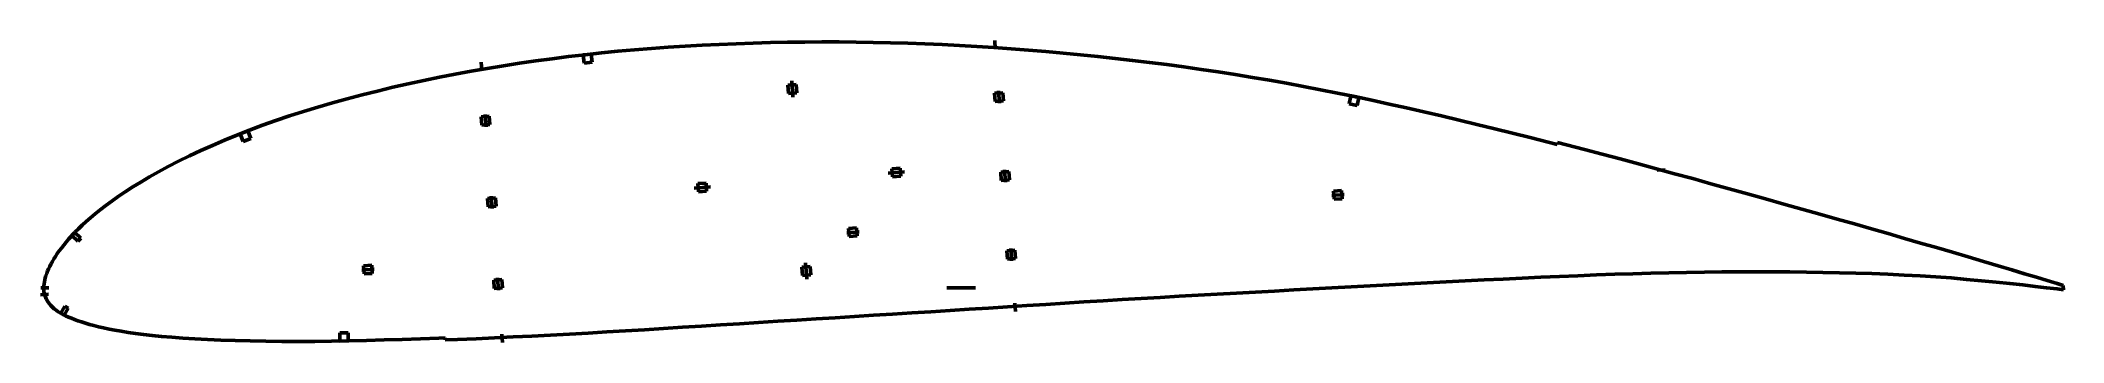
# Model space of a CAD drawing. Header units: metres. Extents: x -369 to 615, y -27 to 120.
import ezdxf

# ---------------------------------------------------------------- set-up
doc = ezdxf.new("R2010")
doc.units = ezdxf.units.M
for name, color, linetype, lineweight in [('FoilLayer', 1, 'Continuous', 50), ('StringerLayer', 1, 'Continuous', 50), ('SubLayer', 1, 'Continuous', 50)]:
    doc.layers.add(name, color=color, linetype=linetype, lineweight=lineweight)

msp = doc.modelspace()

# ---------------------------------------------------------------- linework, layer by layer
at = {"layer": 'FoilLayer'}
for p, q in [((-39.01, 118.3), (-47.29, 117.89)), ((-30.71, 118.65), (-39.01, 118.3)), ((-22.4, 118.94), (-30.71, 118.65)), ((-14.07, 119.16), (-22.4, 118.94)), ((-5.73, 119.33), (-14.07, 119.16)), ((2.62, 119.45), (-5.73, 119.33)), ((10.97, 119.5), (2.62, 119.45)), ((19.32, 119.5), (10.97, 119.5)), ((27.67, 119.43), (19.32, 119.5)), ((36.02, 119.3), (27.67, 119.43)), ((44.39, 119.11), (36.02, 119.3)), ((52.76, 118.87), (44.39, 119.11)), ((61.13, 118.56), (52.76, 118.87)), ((69.52, 118.2), (61.13, 118.56)), ((77.91, 117.77), (69.52, 118.2)), ((-136.07, 109.14), (-143.96, 107.93)), ((-128.16, 110.29), (-136.07, 109.14)), ((-120.21, 111.37), (-128.16, 110.29)), ((-112.24, 112.38), (-120.21, 111.37)), ((-104.25, 113.32), (-112.24, 112.38)), ((-96.25, 114.18), (-104.25, 113.32)), ((-88.22, 114.96), (-96.25, 114.18)), ((-80.13, 115.67), (-88.22, 114.96)), ((-71.99, 116.31), (-80.13, 115.67)), ((-63.8, 116.89), (-71.99, 116.31)), ((-55.56, 117.42), (-63.8, 116.89)), ((-47.29, 117.89), (-55.56, 117.42)), ((86.32, 117.29), (77.91, 117.77)), ((94.73, 116.76), (86.32, 117.29)), ((103.15, 116.16), (94.73, 116.76)), ((111.59, 115.52), (103.15, 116.16)), ((120.02, 114.82), (111.59, 115.52)), ((128.46, 114.06), (120.02, 114.82)), ((136.9, 113.26), (128.46, 114.06)), ((145.32, 112.41), (136.9, 113.26)), ((153.73, 111.5), (145.32, 112.41)), ((162.11, 110.54), (153.73, 111.5)), ((170.47, 109.53), (162.11, 110.54)), ((178.82, 108.46), (170.47, 109.53)), ((187.16, 107.33), (178.82, 108.46)), ((-190.31, 99.15), (-197.82, 97.44)), ((-182.73, 100.79), (-190.31, 99.15)), ((-175.08, 102.36), (-182.73, 100.79)), ((-167.38, 103.85), (-175.08, 102.36)), ((-159.62, 105.28), (-167.38, 103.85)), ((-151.82, 106.64), (-159.62, 105.28)), ((-143.96, 107.93), (-151.82, 106.64)), ((195.5, 106.15), (187.16, 107.33)), ((203.82, 104.91), (195.5, 106.15)), ((212.13, 103.62), (203.82, 104.91)), ((220.43, 102.27), (212.13, 103.62)), ((228.72, 100.86), (220.43, 102.27)), ((237.01, 99.4), (228.72, 100.86)), ((245.3, 97.86), (237.01, 99.4)), ((-227.17, 89.85), (-234.26, 87.81)), ((-219.95, 91.84), (-227.17, 89.85)), ((-212.63, 93.78), (-219.95, 91.84)), ((-205.26, 95.65), (-212.63, 93.78)), ((-197.82, 97.44), (-205.26, 95.65)), ((253.61, 96.27), (245.3, 97.86)), ((261.94, 94.63), (253.61, 96.27)), ((270.28, 92.92), (261.94, 94.63)), ((278.64, 91.16), (270.28, 92.92)), ((287.03, 89.33), (278.64, 91.16)), ((295.46, 87.45), (287.03, 89.33)), ((-261.11, 79.02), (-267.46, 76.66)), ((-254.61, 81.33), (-261.11, 79.02)), ((-247.97, 83.56), (-254.61, 81.33)), ((-241.19, 85.72), (-247.97, 83.56)), ((-234.26, 87.81), (-241.19, 85.72)), ((303.94, 85.5), (295.46, 87.45)), ((312.49, 83.5), (303.94, 85.5)), ((321.1, 81.46), (312.49, 83.5)), ((329.74, 79.39), (321.1, 81.46)), ((338.38, 77.29), (329.74, 79.39)), ((-285.58, 69.21), (-291.26, 66.65)), ((-279.72, 71.74), (-285.58, 69.21)), ((-273.67, 74.22), (-279.72, 71.74)), ((-267.46, 76.66), (-273.67, 74.22)), ((347.02, 75.15), (338.38, 77.29)), ((355.67, 72.98), (347.02, 75.15)), ((364.33, 70.77), (355.67, 72.98)), ((368.7, 69.64), (364.33, 70.77)), ((368.97, 70.66), (368.7, 69.64)), ((373.28, 69.55), (368.97, 70.66)), ((381.99, 67.27), (373.28, 69.55)), ((-302, 61.46), (-307.01, 58.89)), ((-296.74, 64.06), (-302, 61.46)), ((-291.26, 66.65), (-296.74, 64.06)), ((390.72, 64.97), (381.99, 67.27)), ((399.47, 62.63), (390.72, 64.97)), ((408.24, 60.27), (399.47, 62.63)), ((417.04, 57.87), (408.24, 60.27)), ((-320.39, 51.39), (-324.3, 48.99)), ((-316.21, 53.85), (-320.39, 51.39)), ((-311.75, 56.35), (-316.21, 53.85)), ((-307.01, 58.89), (-311.75, 56.35)), ((425.87, 55.45), (417.04, 57.87)), ((434.73, 53.02), (425.87, 55.45)), ((443.59, 50.57), (434.73, 53.02)), ((452.45, 48.11), (443.59, 50.57)), ((-337.42, 40), (-340.11, 37.94)), ((-334.5, 42.13), (-337.42, 40)), ((-331.35, 44.35), (-334.5, 42.13)), ((-327.95, 46.63), (-331.35, 44.35)), ((-324.3, 48.99), (-327.95, 46.63)), ((461.32, 45.63), (452.45, 48.11)), ((470.18, 43.15), (461.32, 45.63)), ((479.02, 40.67), (470.18, 43.15)), ((487.79, 38.21), (479.02, 40.67)), ((-348.95, 30.36), (-350.76, 28.61)), ((-347, 32.16), (-348.95, 30.36)), ((-344.89, 34.03), (-347, 32.16)), ((-342.6, 35.95), (-344.89, 34.03)), ((-340.11, 37.94), (-342.6, 35.95)), ((496.47, 35.77), (487.79, 38.21)), ((505.01, 33.36), (496.47, 35.77)), ((513.39, 31.01), (505.01, 33.36)), ((521.63, 28.66), (513.39, 31.01)), ((-357.91, 20.73), (-359.03, 19.3)), ((-356.7, 22.21), (-357.91, 20.73)), ((-355.39, 23.73), (-356.7, 22.21)), ((-353.97, 25.3), (-355.39, 23.73)), ((-352.42, 26.93), (-353.97, 25.3)), ((-350.76, 28.61), (-352.42, 26.93)), ((529.74, 26.34), (521.63, 28.66)), ((537.71, 23.99), (529.74, 26.34)), ((545.6, 21.69), (537.71, 23.99)), ((553.37, 19.47), (545.6, 21.69)), ((-364.71, 10.32), (-365.25, 9.18)), ((-364.1, 11.48), (-364.71, 10.32)), ((-363.42, 12.7), (-364.1, 11.48)), ((-362.68, 13.96), (-363.42, 12.7)), ((-361.88, 15.24), (-362.68, 13.96)), ((-361.01, 16.55), (-361.88, 15.24)), ((-360.06, 17.9), (-361.01, 16.55)), ((-359.03, 19.3), (-360.06, 17.9)), ((561.08, 17.22), (553.37, 19.47)), ((568.72, 14.96), (561.08, 17.22)), ((576.15, 12.76), (568.72, 14.96)), ((583.25, 10.65), (576.15, 12.76)), ((589.96, 8.67), (583.25, 10.65)), ((-367.54, 0.88), (-367.58, -0.06)), ((-367.44, 1.83), (-367.54, 0.88)), ((-367.29, 2.81), (-367.44, 1.83)), ((-367.1, 3.82), (-367.29, 2.81)), ((-366.86, 4.85), (-367.1, 3.82)), ((-366.54, 5.87), (-366.86, 4.85)), ((-366.16, 6.92), (-366.54, 5.87)), ((-365.72, 8.04), (-366.16, 6.92)), ((-365.25, 9.18), (-365.72, 8.04)), ((259.18, -0.08), (268.48, 0.41)), ((268.48, 0.41), (277.77, 0.91)), ((277.77, 0.91), (287.05, 1.41)), ((287.05, 1.41), (296.32, 1.91)), ((296.32, 1.91), (305.56, 2.39)), ((305.56, 2.39), (314.79, 2.86)), ((314.79, 2.86), (324.02, 3.32)), ((324.02, 3.32), (333.26, 3.76)), ((333.26, 3.76), (342.48, 4.21)), ((342.48, 4.21), (351.67, 4.64)), ((351.67, 4.64), (360.79, 5.07)), ((360.79, 5.07), (369.84, 5.46)), ((369.84, 5.46), (378.86, 5.83)), ((378.86, 5.83), (387.84, 6.18)), ((387.84, 6.18), (396.73, 6.51)), ((396.73, 6.51), (405.53, 6.79)), ((405.53, 6.79), (414.29, 7.02)), ((414.29, 7.02), (423.03, 7.21)), ((423.03, 7.21), (431.74, 7.37)), ((431.74, 7.37), (440.38, 7.54)), ((440.38, 7.54), (448.85, 7.69)), ((448.85, 7.69), (457.15, 7.75)), ((457.15, 7.75), (465.43, 7.71)), ((465.43, 7.71), (473.72, 7.67)), ((473.72, 7.67), (481.92, 7.65)), ((481.92, 7.65), (490.01, 7.56)), ((490.01, 7.56), (498.07, 7.37)), ((498.07, 7.37), (506.11, 7.19)), ((506.11, 7.19), (514.06, 7.05)), ((514.06, 7.05), (521.91, 6.85)), ((521.91, 6.85), (529.71, 6.52)), ((529.71, 6.52), (537.58, 6.12)), ((537.58, 6.12), (545.4, 5.72)), ((545.4, 5.72), (553.02, 5.29)), ((553.02, 5.29), (560.5, 4.72)), ((560.5, 4.72), (567.93, 4.06)), ((567.93, 4.06), (575.23, 3.38)), ((575.23, 3.38), (582.28, 2.71)), ((582.28, 2.71), (589, 2.01)), ((589, 2.01), (595.35, 1.31)), ((596.19, 6.82), (589.96, 8.67)), ((595.35, 1.31), (601.32, 0.65)), ((601.91, 5.09), (596.19, 6.82)), ((601.32, 0.65), (606.86, 0)), ((607.15, 3.47), (601.91, 5.09)), ((606.86, 0), (611.96, -0.61)), ((611.99, 2.01), (607.15, 3.47)), ((614.99, 1.05), (611.99, 2.01)), ((615.12, -1.03), (614.99, 1.05)), ((-367.58, -0.06), (-367.57, -0.94)), ((-367.57, -0.94), (-367.5, -1.82)), ((-367.5, -1.82), (-367.36, -2.69)), ((-367.36, -2.69), (-367.14, -3.58)), ((-367.14, -3.58), (-366.84, -4.46)), ((-366.84, -4.46), (-366.47, -5.34)), ((-366.47, -5.34), (-366.01, -6.2)), ((-366.01, -6.2), (-365.48, -7.04)), ((-365.48, -7.04), (-364.86, -7.86)), ((-364.86, -7.86), (-364.15, -8.67)), ((-364.15, -8.67), (-363.37, -9.45)), ((-363.37, -9.45), (-362.5, -10.22)), ((92, -9.91), (101.31, -9.31)), ((101.31, -9.31), (110.63, -8.71)), ((110.63, -8.71), (119.93, -8.12)), ((119.93, -8.12), (129.22, -7.53)), ((129.22, -7.53), (138.5, -6.95)), ((138.5, -6.95), (147.79, -6.38)), ((147.79, -6.38), (157.07, -5.82)), ((157.07, -5.82), (166.34, -5.26)), ((166.34, -5.26), (175.6, -4.71)), ((175.6, -4.71), (184.85, -4.18)), ((184.85, -4.18), (194.11, -3.66)), ((194.11, -3.66), (203.39, -3.15)), ((203.39, -3.15), (212.68, -2.64)), ((212.68, -2.64), (221.98, -2.14)), ((221.98, -2.14), (231.29, -1.62)), ((231.29, -1.62), (240.59, -1.1)), ((240.59, -1.1), (249.89, -0.59)), ((249.89, -0.59), (259.18, -0.08)), ((611.96, -0.61), (615.12, -1.03)), ((-362.5, -10.22), (-361.56, -10.96)), ((-361.56, -10.96), (-360.54, -11.67)), ((-360.54, -11.67), (-359.45, -12.37)), ((-359.45, -12.37), (-358.27, -13.03)), ((-358.27, -13.03), (-357, -13.67)), ((-357, -13.67), (-355.64, -14.3)), ((-355.64, -14.3), (-354.18, -14.9)), ((-354.18, -14.9), (-352.63, -15.5)), ((-352.63, -15.5), (-350.98, -16.09)), ((-350.98, -16.09), (-349.22, -16.68)), ((-349.22, -16.68), (-347.34, -17.27)), ((-347.34, -17.27), (-345.35, -17.85)), ((-345.35, -17.85), (-343.22, -18.43)), ((-343.22, -18.43), (-340.94, -18.99)), ((-340.94, -18.99), (-338.48, -19.55)), ((-338.48, -19.55), (-335.84, -20.1)), ((-66.12, -19.84), (-56.89, -19.27)), ((-56.89, -19.27), (-47.64, -18.7)), ((-47.64, -18.7), (-38.37, -18.12)), ((-38.37, -18.12), (-29.09, -17.54)), ((-29.09, -17.54), (-19.78, -16.94)), ((-19.78, -16.94), (-10.47, -16.35)), ((-10.47, -16.35), (-1.15, -15.77)), ((-1.15, -15.77), (8.17, -15.19)), ((8.17, -15.19), (17.49, -14.61)), ((17.49, -14.61), (26.79, -14.03)), ((26.79, -14.03), (36.1, -13.44)), ((36.1, -13.44), (45.42, -12.84)), ((45.42, -12.84), (54.73, -12.25)), ((54.73, -12.25), (64.05, -11.66)), ((64.05, -11.66), (73.37, -11.08)), ((73.37, -11.08), (82.69, -10.49)), ((82.69, -10.49), (92, -9.91)), ((-335.84, -20.1), (-332.98, -20.65)), ((-332.98, -20.65), (-329.91, -21.2)), ((-329.91, -21.2), (-326.58, -21.74)), ((-326.58, -21.74), (-322.99, -22.28)), ((-322.99, -22.28), (-319.11, -22.79)), ((-319.11, -22.79), (-314.89, -23.27)), ((-314.89, -23.27), (-310.3, -23.72)), ((-310.3, -23.72), (-305.32, -24.14)), ((-305.32, -24.14), (-299.93, -24.55)), ((-299.93, -24.55), (-294.15, -24.92)), ((-294.15, -24.92), (-287.98, -25.25)), ((-287.98, -25.25), (-281.41, -25.53)), ((-281.41, -25.53), (-274.47, -25.75)), ((-274.47, -25.75), (-267.17, -25.92)), ((-267.17, -25.92), (-259.59, -26.06)), ((-259.59, -26.06), (-251.79, -26.15)), ((-251.79, -26.15), (-243.84, -26.19)), ((-243.84, -26.19), (-235.77, -26.16)), ((-235.77, -26.16), (-227.55, -26.06)), ((-227.55, -26.06), (-219.15, -25.89)), ((-219.15, -25.89), (-210.6, -25.68)), ((-210.6, -25.68), (-201.94, -25.43)), ((-201.94, -25.43), (-193.17, -25.13)), ((-193.17, -25.13), (-184.28, -24.81)), ((-184.28, -24.81), (-175.31, -24.47)), ((-175.31, -24.47), (-172.3, -24.35)), ((-172.3, -24.35), (-172.25, -25.4)), ((-172.25, -25.4), (-166.25, -25.16)), ((-166.25, -25.16), (-157.23, -24.79)), ((-157.23, -24.79), (-148.22, -24.39)), ((-148.22, -24.39), (-139.19, -23.96)), ((-139.19, -23.96), (-130.11, -23.5)), ((-130.11, -23.5), (-120.99, -23.03)), ((-120.99, -23.03), (-111.86, -22.55)), ((-111.86, -22.55), (-102.74, -22.05)), ((-102.74, -22.05), (-93.63, -21.53)), ((-93.63, -21.53), (-84.5, -20.99)), ((-84.5, -20.99), (-75.33, -20.42)), ((-75.33, -20.42), (-66.12, -19.84))]:
    msp.add_line(p, q, dxfattribs=at)
at = {"layer": 'StringerLayer'}
for p, q in [((-101.19, 113.64), (-105.17, 113.22)), ((-105.17, 113.22), (-104.74, 109.24)), ((-104.74, 109.24), (-100.77, 109.67)), ((-100.77, 109.67), (-101.19, 113.64)), ((268.39, 93.32), (267.57, 89.41)), ((267.57, 89.41), (271.48, 88.58)), ((272.31, 92.5), (268.39, 93.32)), ((271.48, 88.58), (272.31, 92.5)), ((-268.25, 76.35), (-271.97, 74.89)), ((-271.97, 74.89), (-270.51, 71.16)), ((-270.51, 71.16), (-266.79, 72.62)), ((-266.79, 72.62), (-268.25, 76.35)), ((-352.54, 26.81), (-353.91, 25.36)), ((-353.91, 25.36), (-351.01, 22.61)), ((-349.63, 24.06), (-352.54, 26.81)), ((-351.01, 22.61), (-349.63, 24.06)), ((-357.41, -8.92), (-359.37, -12.41)), ((-355.67, -9.9), (-357.41, -8.92)), ((-359.37, -12.41), (-357.63, -13.39)), ((-357.63, -13.39), (-355.67, -9.9)), ((-219.56, -21.89), (-223.56, -21.98)), ((-223.56, -21.98), (-223.48, -25.97)), ((-223.48, -25.97), (-219.48, -25.89)), ((-219.48, -25.89), (-219.56, -21.89))]:
    msp.add_line(p, q, dxfattribs=at)
at = {"layer": 'SubLayer'}
for p, q in [((95.08, 120.22), (95.38, 116.23)), ((-154.85, 109.65), (-154.54, 105.67)), ((-1.56, 98.75), (-5.55, 98.45)), ((-5.55, 98.45), (-5.24, 94.46)), ((-3.71, 100.59), (-3.1, 92.62)), ((-1.26, 94.77), (-1.56, 98.75)), ((-5.24, 94.46), (-1.26, 94.77)), ((99.04, 94.82), (95.05, 94.52)), ((95.05, 94.52), (95.35, 90.53)), ((95.35, 90.53), (99.34, 90.84)), ((96.97, 95.67), (97.43, 89.68)), ((99.34, 90.84), (99.04, 94.82)), ((-150.82, 83.34), (-154.81, 83.03)), ((-154.81, 83.03), (-154.5, 79.05)), ((-154.5, 79.05), (-150.51, 79.35)), ((-152.89, 84.19), (-152.43, 78.2)), ((-150.51, 79.35), (-150.82, 83.34)), ((-45.38, 50.9), (-49.37, 50.59)), ((-49.37, 50.59), (-49.06, 46.6)), ((-45.07, 46.91), (-45.38, 50.9)), ((43.23, 55.71), (51.21, 56.32)), ((49.06, 58.16), (45.07, 57.86)), ((45.07, 57.86), (45.38, 53.87)), ((45.38, 53.87), (49.37, 54.17)), ((49.37, 54.17), (49.06, 58.16)), ((101.98, 56.5), (98, 56.19)), ((98, 56.19), (98.3, 52.2)), ((98.3, 52.2), (102.29, 52.51)), ((99.91, 57.34), (100.37, 51.36)), ((102.29, 52.51), (101.98, 56.5)), ((417.36, 57.08), (421.35, 57.39)), ((-147.77, 43.64), (-151.75, 43.34)), ((-151.75, 43.34), (-151.45, 39.35)), ((-151.45, 39.35), (-147.46, 39.66)), ((-149.84, 44.49), (-149.38, 38.5)), ((-147.46, 39.66), (-147.77, 43.64)), ((-51.21, 48.44), (-43.23, 49.06)), ((-49.06, 46.6), (-45.07, 46.91)), ((259.05, 44.9), (265.03, 45.36)), ((263.88, 47.28), (259.89, 46.97)), ((259.89, 46.97), (260.2, 42.99)), ((260.2, 42.99), (264.19, 43.29)), ((264.19, 43.29), (263.88, 47.28)), ((23.08, 26.75), (29.06, 27.21)), ((27.91, 29.12), (23.92, 28.82)), ((23.92, 28.82), (24.23, 24.83)), ((24.23, 24.83), (28.22, 25.14)), ((28.22, 25.14), (27.91, 29.12)), ((538.57, 23.22), (538.87, 24.18)), ((-208.06, 10.97), (-212.05, 10.66)), ((-212.05, 10.66), (-211.74, 6.67)), ((-207.75, 6.98), (-208.06, 10.97)), ((5.24, 10.31), (1.26, 10)), ((1.26, 10), (1.56, 6.01)), ((3.71, 4.17), (3.1, 12.15)), ((5.55, 6.32), (5.24, 10.31)), ((104.93, 18.18), (100.95, 17.87)), ((100.95, 17.87), (101.25, 13.88)), ((101.25, 13.88), (105.24, 14.19)), ((102.86, 19.02), (103.32, 13.04)), ((105.24, 14.19), (104.93, 18.18)), ((576.97, 12), (577.28, 12.95)), ((-369.08, 0), (-365.08, 0)), ((-212.89, 8.59), (-206.91, 9.05)), ((-211.74, 6.67), (-207.75, 6.98)), ((-144.71, 3.95), (-148.7, 3.64)), ((-148.7, 3.64), (-148.39, -0.35)), ((-146.78, 4.79), (-146.32, -1.19)), ((-144.4, -0.04), (-144.71, 3.95)), ((1.56, 6.01), (5.55, 6.32)), ((71.82, 0), (85.66, 0)), ((535.34, 5.73), (535.41, 6.73)), ((575.23, 2.88), (575.32, 3.87)), ((595.14, 0.83), (595.21, 1.83)), ((596.15, 6.31), (596.49, 7.26)), ((-369.21, -3.44), (-365.22, -3.13)), ((-148.39, -0.35), (-144.4, -0.04)), ((104.91, -7.53), (105.21, -11.51)), ((-144.67, -22.67), (-144.36, -26.66))]:
    msp.add_line(p, q, dxfattribs=at)

doc.saveas('drawing.dxf')
